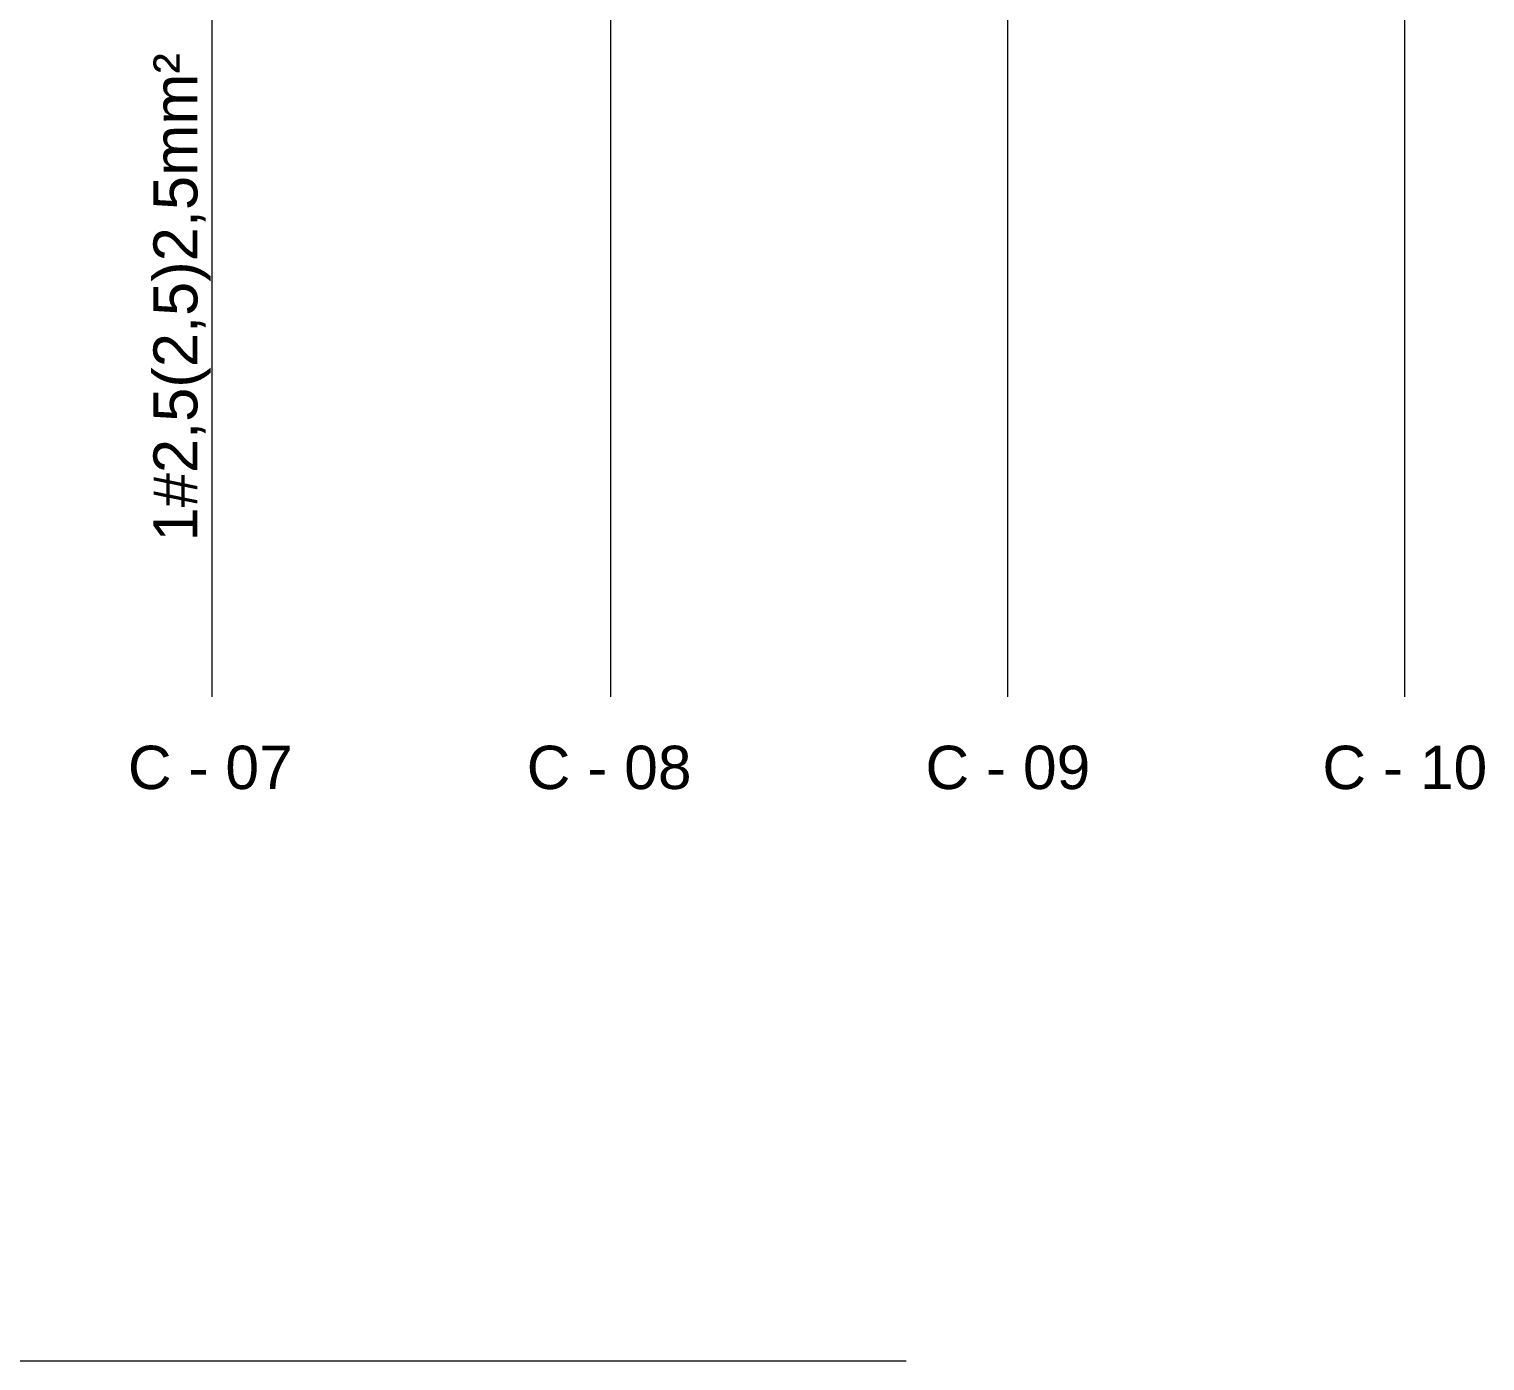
# Model space of a CAD drawing. Header units: millimetres. Extents: x 53 to 176, y -29 to 32.
# Drawn here: x 95.478 to 98.111, y 23.344 to 25.753 of the extents above; entities that cross this region are included whole.
import ezdxf

# ---------------------------------------------------------------- set-up
doc = ezdxf.new("R2010")
doc.units = ezdxf.units.MM
doc.layers.add('13 - Diagrama unifilar', color=7, linetype='Continuous', lineweight=30)
doc.styles.add('Arial0', font='arial.ttf', dxfattribs={"height": 3.14658})

msp = doc.modelspace()

# ---------------------------------------------------------------- linework, layer by layer
at = {"layer": '13 - Diagrama unifilar', "color": 7, "linetype": 'Continuous', "lineweight": 9, "true_color": 0x000007}
for points in [[(95.8089, 24.5448), (95.8089, 26.2154), (95.8089, 26.2154)], [(96.53, 24.5448), (96.53, 26.2154), (96.53, 26.2154)], [(97.2479, 24.5448), (97.2479, 26.2154), (97.2479, 26.2154)], [(97.9657, 24.5448), (97.9657, 26.2154), (97.9657, 26.2154)]]:
    msp.add_lwpolyline(points, dxfattribs=at)
at = {"layer": '13 - Diagrama unifilar', "color": 5, "linetype": 'Continuous', "lineweight": 9, "true_color": 0x000005}
msp.add_lwpolyline([(90.1011, 23.344), (97.0644, 23.344), (97.0644, 23.344)], dxfattribs=at)

# ---------------------------------------------------------------- texts
at = {"layer": '13 - Diagrama unifilar', "color": 7, "true_color": 0x000007, "style": 'Arial0'}
msp.add_text('1#2,5(2,5)2,5mm²', height=0.079563, rotation=90, dxfattribs=at).set_placement((95.7824, 24.826))
for s, p in [('C - 07', (95.6567, 24.3782)), ('C - 08', (96.3779, 24.3782)), ('C - 09', (97.099, 24.3782)), ('C - 10', (97.8168, 24.3782))]:
    msp.add_text(s, height=0.07838, dxfattribs=at).set_placement(p)

doc.saveas('drawing.dxf')
